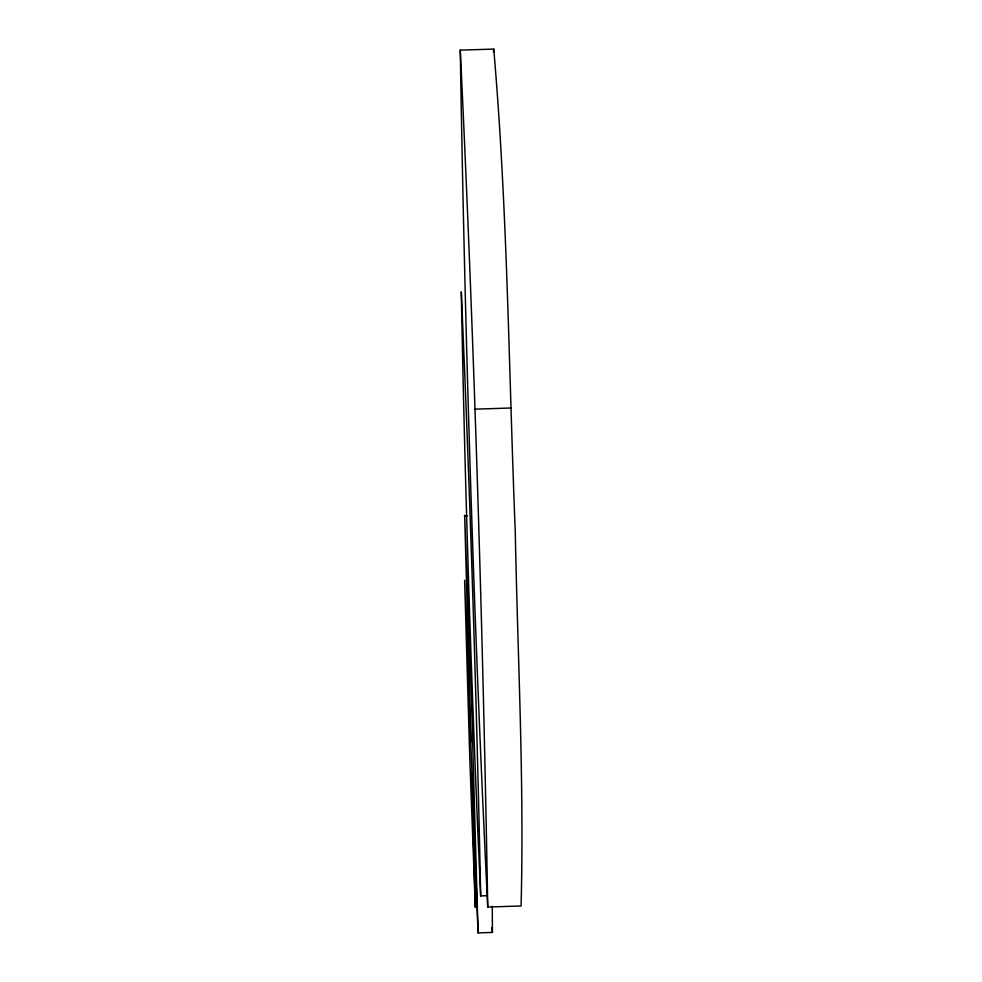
<?xml version="1.0" encoding="UTF-8"?>
<svg xmlns="http://www.w3.org/2000/svg" width="982" height="982" viewBox="0 0 982 982"><rect width="100%" height="100%" fill="white"/><g stroke="black" fill="none" stroke-linecap="round" stroke-linejoin="round"><path stroke-width="1.47" d="M487.735 907.049C482.8 621.336 473.95 335.562 460.263 50.131L493.737 49.1C507.62 209.497 508.737 370.852 515.268 531.679C517.661 656.406 524.278 781.23 521.086 905.969L487.735 907.049C473.705 621.68 464.891 335.832 460.263 50.131M471.593 772.49L475.313 907.405L469.74 757.171L464.621 580.276L478.062 932.9L492.424 932.434L492.289 906.202M493.455 52.083L493.737 49.1M470.881 741.889L464.646 515.219L471.544 702.621L478.062 932.9M474.674 409.163L511.315 407.996M464.412 515.869L467.26 515.783M480.677 895.903C476.565 694.519 470.047 493.148 461.295 291.9C465.051 493.271 471.581 694.716 480.677 895.903L486.642 895.719M491.835 927.72L492.424 932.434"/></g></svg>
